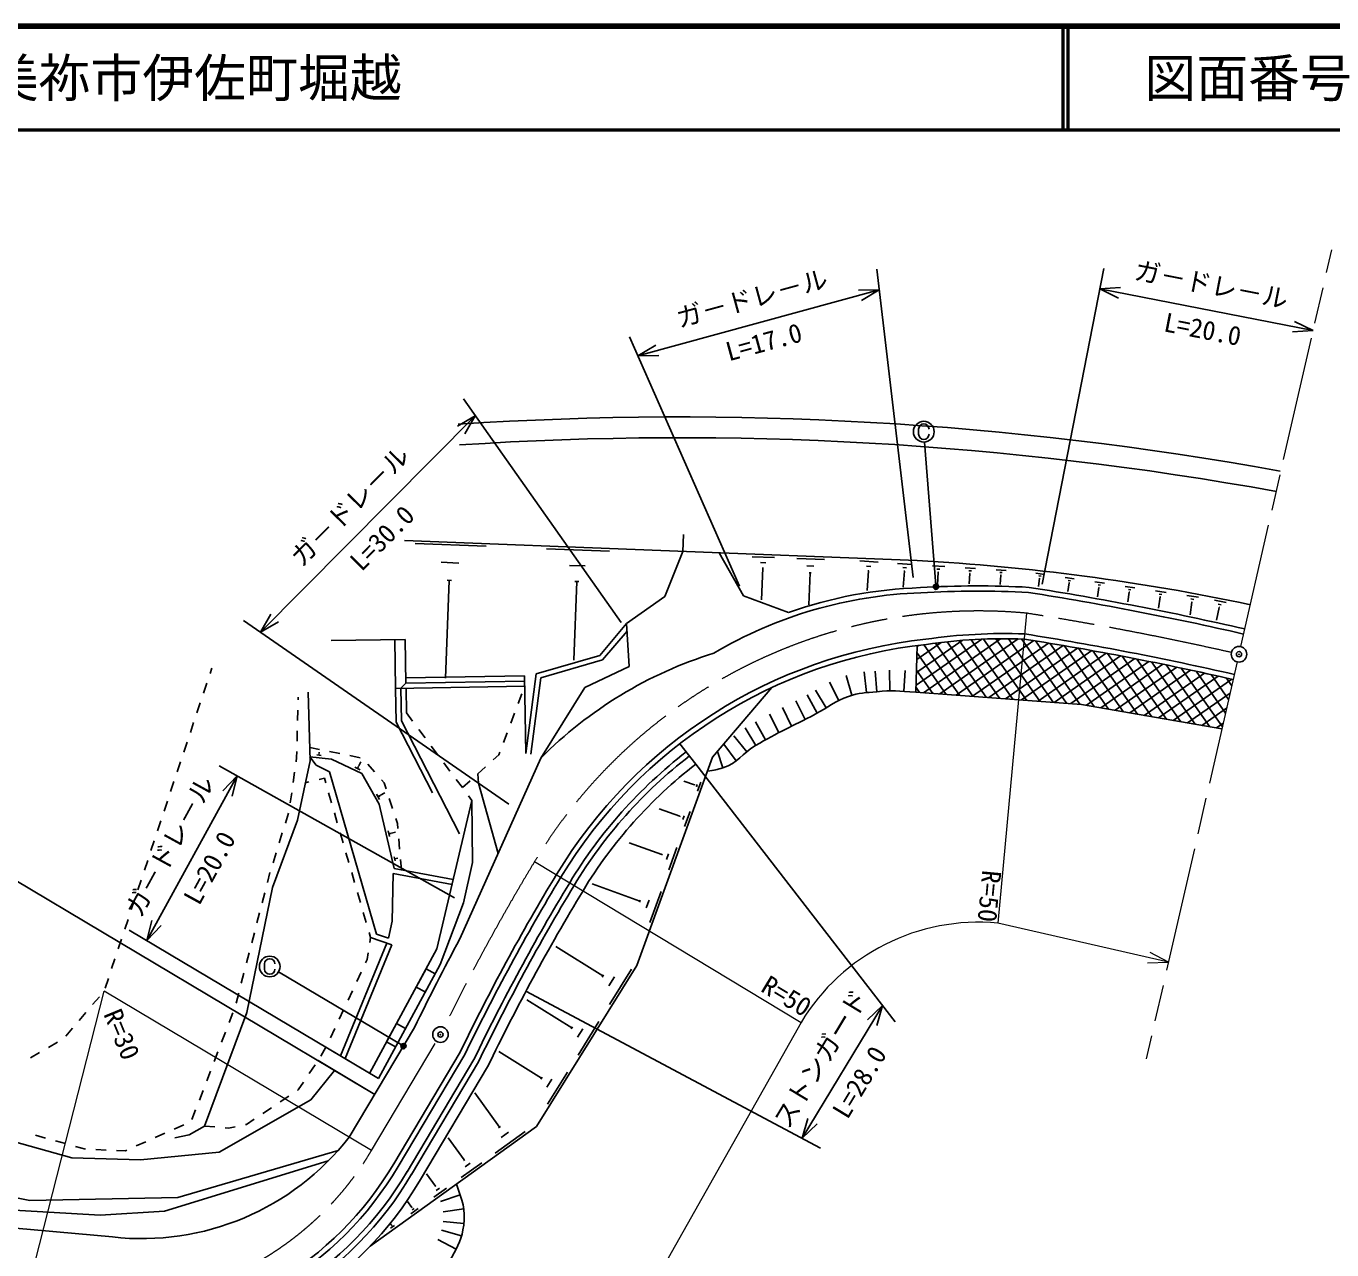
# Model space of a CAD drawing. Units: millimetres, scale not verified. Extents: x 40000 to 680000, y 20000 to 380000.
# Drawn here: x 408826 to 534697, y 262034 to 380000 of the extents above; entities that cross this region are included whole.
import ezdxf
from ezdxf.enums import TextEntityAlignment as Align

# ---------------------------------------------------------------- set-up
doc = ezdxf.new("R2010")
doc.units = ezdxf.units.MM
doc.header["$LTSCALE"] = 1000
doc.header["$PDMODE"] = 32
doc.header["$PDSIZE"] = 500
doc.linetypes.add('CHAIN', pattern=[18.5, 12, -1.5, 3.5, -1.5])
for name, color, linetype, lineweight in [('M-BGD', 7, 'Continuous', 25), ('M-BMK', 2, 'CHAIN', 13), ('M-BMK-SRVR', 3, 'Continuous', 25), ('M-STR-HTXT', 7, 'Continuous', 13), ('M-STR-STRC', 7, 'Continuous', 25), ('M-TTL', 2, 'Continuous', 140), ('M-TTL-LINE', 7, 'Continuous', 50)]:
    doc.layers.add(name, color=color, linetype=linetype, lineweight=lineweight)
doc.layers.add('M-OTRS', color=6, linetype='Continuous')
doc.layers.add('M-TTL-TXT', color=7, linetype='Continuous')
doc.styles.add('@ＭＳ ゴシック', font='')
doc.styles.add('ＭＳ ゴシック', font='')
doc.styles.get('@ＭＳ ゴシック').set_extended_font_data('@MS Gothic')
doc.styles.get('ＭＳ ゴシック').set_extended_font_data('MS Gothic')

msp = doc.modelspace()

# ---------------------------------------------------------------- linework, layer by layer
at = {"layer": 'M-BGD'}
for p, q in [((494727, 328478), (445292, 330414)), ((446330, 330123), (453166, 329855)), ((472123, 329363), (472186, 330981)), ((458992, 329627), (465068, 329389)), ((472123, 329363), (470385, 325011)), ((477987, 325091), (475620, 329226)), ((478824, 328851), (480956, 328767)), ((483130, 328682), (485783, 328578)), ((448827, 328313), (450536, 328246)), ((461211, 328019), (462730, 327959)), ((479603, 328286), (480136, 328266)), ((479849, 327743), (479729, 324694)), ((479782, 327746), (479915, 327740)), ((484099, 327980), (484762, 327954)), ((484404, 327304), (484283, 324208)), ((484322, 327307), (484487, 327300)), ((489182, 328442), (490967, 328327)), ((489822, 327952), (490269, 327924)), ((490017, 327492), (489894, 325596)), ((489961, 327495), (490072, 327488)), ((492821, 328207), (494241, 328115)), ((493331, 327818), (493686, 327795)), ((493485, 327451), (493386, 325918)), ((493441, 327454), (493530, 327448)), ((496188, 327989), (497377, 327913)), ((496615, 327663), (496912, 327644)), ((496744, 327357), (496666, 326154)), ((496707, 327359), (496781, 327354)), ((499332, 327786), (500355, 327720)), ((499699, 327506), (499955, 327489)), ((502338, 327592), (503286, 327531)), ((502678, 327332), (502915, 327317)), ((449614, 326571), (449246, 317155)), ((449401, 326579), (449828, 326563)), ((461911, 326470), (461614, 318866)), ((461721, 326477), (462101, 326463)), ((499810, 327242), (499745, 326231)), ((499778, 327244), (499842, 327239)), ((502781, 327088), (502723, 326189)), ((502752, 327090), (502811, 327086)), ((506165, 327253), (507005, 327130)), ((506523, 326771), (506410, 325995)), ((506449, 326997), (506659, 326966)), ((506497, 326775), (506550, 326768)), ((508989, 326840), (509868, 326711)), ((509365, 326336), (509243, 325500)), ((509287, 326572), (509507, 326540)), ((509337, 326340), (509392, 326332)), ((511854, 326421), (512773, 326287)), ((512165, 326141), (512394, 326108)), ((470385, 325011), (466711, 322409)), ((482321, 323475), (477987, 325091)), ((512246, 325895), (512115, 324998)), ((512217, 325899), (512275, 325891)), ((514758, 325997), (515718, 325857)), ((515168, 325447), (515028, 324489)), ((515083, 325705), (515323, 325670)), ((515138, 325452), (515198, 325443)), ((517703, 325567), (518731, 325417)), ((518142, 324978), (517984, 323899)), ((518051, 325254), (518308, 325216)), ((518110, 324983), (518174, 324973)), ((520726, 325125), (521848, 324961)), ((521106, 324783), (521386, 324742)), ((521205, 324482), (521026, 323257)), ((521170, 324487), (521240, 324477)), ((523366, 324659), (524517, 324427)), ((523826, 323967), (523575, 322725)), ((523740, 324284), (524028, 324226)), ((523790, 323975), (523862, 323960)), ((466711, 322409), (464118, 319344)), ((466711, 322409), (466966, 318276)), ((466756, 321687), (464402, 318906)), ((445374, 320874), (438220, 320761)), ((444449, 316163), (444374, 320859)), ((445441, 316679), (445374, 320874)), ((494706, 320295), (494601, 315801)), ((494616, 316456), (500948, 320901)), ((494645, 317698), (499044, 320786)), ((494674, 318940), (497020, 320587)), ((494703, 320182), (494878, 320305)), ((495346, 315746), (502752, 320945)), ((498801, 315491), (495400, 320336)), ((500090, 315395), (496491, 320522)), ((496920, 315630), (504471, 320930)), ((501379, 315300), (497620, 320654)), ((498495, 315513), (505973, 320763)), ((502667, 315205), (498765, 320763)), ((503956, 315109), (499928, 320848)), ((500069, 315397), (507384, 320532)), ((505245, 315014), (501108, 320907)), ((501644, 315280), (508788, 320295)), ((506533, 314919), (502306, 320940)), ((503219, 315164), (510183, 320053)), ((507822, 314823), (503525, 320945)), ((509111, 314728), (504763, 320922)), ((504793, 315047), (511571, 319806)), ((510400, 314633), (506112, 320740)), ((511780, 314407), (507493, 320514)), ((513173, 314163), (508879, 320279)), ((514566, 313919), (510271, 320038)), ((515959, 313675), (511668, 319788)), ((464118, 319344), (457981, 317567)), ((464402, 318906), (458435, 317178)), ((497513, 315586), (494690, 319607)), ((506368, 314931), (512952, 319553)), ((507942, 314815), (514324, 319295)), ((509517, 314698), (515690, 319031)), ((511030, 314538), (517048, 318763)), ((512423, 314294), (518398, 318489)), ((517352, 313431), (513070, 319531)), ((518745, 313187), (514478, 319265)), ((520138, 312943), (515892, 318992)), ((521531, 312699), (517312, 318710)), ((445433, 317179), (456881, 317361)), ((456881, 317361), (456999, 309897)), ((457981, 317567), (456999, 309897)), ((466966, 318276), (462697, 316244)), ((488425, 315494), (487865, 317414)), ((489821, 315752), (489620, 317742)), ((490843, 315842), (490665, 317834)), ((492094, 315920), (492059, 317920)), ((493430, 315880), (493551, 317876)), ((496224, 315681), (494650, 317922)), ((513816, 314050), (519742, 318210)), ((515209, 313806), (521078, 317927)), ((516602, 313562), (522408, 317638)), ((517995, 313319), (523730, 317345)), ((522924, 312455), (518738, 318419)), ((524140, 312464), (520169, 318120)), ((524441, 313775), (521607, 317813)), ((524742, 315087), (523051, 317496)), ((425922, 315710), (426238, 316659)), ((444449, 316163), (456896, 316361)), ((444449, 316163), (444501, 312917)), ((445441, 316679), (444948, 316171)), ((444949, 316171), (444999, 313042)), ((445441, 316679), (456889, 316861)), ((445449, 316179), (445487, 313793)), ((458435, 317178), (457495, 309834)), ((462697, 316244), (458429, 309421)), ((480724, 316247), (474998, 309529)), ((485963, 314292), (484917, 315997)), ((487156, 314987), (486259, 316774)), ((494935, 315776), (494611, 316238)), ((519388, 313075), (525046, 317047)), ((525043, 316399), (524501, 317171)), ((425289, 313813), (425606, 314762)), ((435036, 315070), (435042, 315302)), ((436195, 309188), (436018, 315806)), ((456261, 314691), (456617, 315625)), ((483923, 313167), (483017, 314950)), ((485091, 313777), (484118, 315524)), ((494601, 315801), (510554, 314621)), ((520781, 312831), (524886, 315712)), ((434989, 313071), (435013, 314071)), ((445487, 313793), (446086, 312992)), ((455551, 312821), (455906, 313756)), ((481388, 311898), (480472, 313676)), ((482618, 312516), (481730, 314308)), ((510554, 314621), (524091, 312251)), ((522174, 312587), (524551, 314256)), ((424657, 311916), (424973, 312864)), ((444501, 312917), (448008, 306082)), ((444999, 313042), (450600, 302128)), ((446686, 312192), (447286, 311392)), ((479160, 310656), (478133, 312372)), ((480106, 311208), (479124, 312951)), ((523567, 312343), (524217, 312800)), ((424025, 310018), (424341, 310967)), ((434942, 311071), (434965, 312071)), ((454840, 310952), (455195, 311886)), ((478312, 310050), (477049, 311600)), ((434905, 309513), (434918, 310072)), ((437105, 310266), (436161, 310455)), ((437253, 309701), (436866, 309742)), ((437118, 309813), (437021, 309823)), ((437092, 309913), (437068, 309916)), ((437080, 309914), (437090, 310015)), ((439066, 309873), (438086, 310069)), ((441027, 309480), (440047, 309676)), ((447885, 310592), (448485, 309791)), ((453849, 309273), (454387, 309760)), ((454387, 309760), (454485, 310017)), ((471847, 310831), (473377, 308853)), ((476001, 308514), (475463, 310074)), ((477277, 309179), (476085, 310785)), ((423392, 308121), (423708, 309070)), ((434844, 309076), (434905, 309513)), ((436195, 309188), (434973, 303470)), ((436185, 309562), (438268, 309343)), ((436775, 308767), (436185, 309562)), ((438072, 308125), (436775, 308767)), ((438268, 309343), (441202, 307953)), ((441023, 308314), (440519, 308553)), ((440894, 308530), (440768, 308590)), ((440906, 308679), (440875, 308693)), ((440890, 308686), (441080, 309087)), ((442423, 308106), (441762, 308857)), ((449084, 308991), (449684, 308191)), ((458429, 309421), (450636, 292006)), ((452366, 307932), (453108, 308603)), ((474998, 309529), (467694, 289434)), ((422760, 306224), (423076, 307172)), ((434568, 307095), (434706, 308086)), ((436088, 307137), (435739, 307054)), ((437581, 307491), (437061, 307367)), ((437711, 307045), (437581, 307491)), ((442605, 292479), (438072, 308125)), ((441202, 307953), (442857, 304997)), ((443340, 307065), (443084, 307356)), ((450283, 307390), (450883, 306590)), ((450883, 306590), (451625, 307261)), ((452419, 307034), (452366, 307932)), ((473262, 306854), (472238, 307226)), ((473862, 307134), (473542, 306254)), ((434293, 305114), (434431, 306105)), ((438268, 305124), (437989, 306084)), ((442888, 305453), (442596, 305974)), ((443012, 305843), (442994, 305876)), ((443003, 305859), (443401, 306082)), ((443529, 306483), (443340, 307065)), ((454325, 300250), (452419, 307034)), ((473272, 306881), (473252, 306826)), ((473522, 306884), (473442, 306664)), ((422127, 304326), (422444, 305275)), ((442909, 305721), (442836, 305852)), ((442857, 304997), (444313, 298798)), ((444146, 304580), (443837, 305531)), ((451805, 305359), (448411, 291046)), ((451483, 305790), (451805, 305359)), ((451840, 299364), (451805, 305359)), ((421495, 302429), (421811, 303377)), ((434973, 303470), (432569, 296972)), ((433822, 303177), (434120, 304132)), ((438824, 303203), (438546, 304163)), ((444613, 303139), (444454, 303629)), ((471841, 303827), (469854, 304549)), ((471858, 303872), (471825, 303782)), ((472268, 303876), (472137, 303515)), ((472827, 304287), (472301, 302841)), ((433226, 301268), (433524, 302222)), ((439381, 301282), (439103, 302242)), ((443848, 301871), (443719, 302421)), ((443937, 302109), (443905, 302247)), ((444063, 302193), (444055, 302228)), ((444059, 302211), (444438, 302300)), ((444655, 302656), (444613, 303139)), ((420863, 300531), (421179, 301480)), ((444828, 300663), (444741, 301660)), ((470109, 300137), (466947, 301286)), ((420230, 298634), (420546, 299583)), ((432630, 299359), (432928, 300313)), ((439938, 299361), (439659, 300321)), ((444398, 299529), (444309, 299910)), ((444460, 299694), (444437, 299790)), ((444546, 299752), (444541, 299776)), ((444543, 299764), (444655, 299791)), ((445000, 298671), (444914, 299667)), ((470133, 300204), (470084, 300070)), ((470740, 300210), (470546, 299676)), ((471566, 300817), (470789, 298680)), ((432082, 297436), (432333, 298404)), ((440494, 297440), (440216, 298400)), ((444313, 298798), (450000, 297746)), ((450983, 295492), (451840, 299364)), ((419598, 296737), (419914, 297685)), ((444222, 298306), (444123, 293732)), ((444222, 298306), (449884, 297259)), ((467997, 295639), (463403, 297309)), ((432569, 296972), (430093, 284931)), ((431580, 295500), (431831, 296468)), ((441051, 295519), (440773, 296479)), ((470028, 296587), (468945, 293607)), ((418965, 294839), (419282, 295788)), ((441608, 293598), (441330, 294558)), ((448731, 289536), (450983, 295492)), ((468030, 295732), (467963, 295546)), ((468877, 295741), (468606, 294995)), ((418333, 292942), (418649, 293891)), ((431078, 293564), (431329, 294532)), ((444123, 293732), (443762, 292069)), ((430576, 291628), (430827, 292596)), ((442025, 292160), (441886, 292637)), ((441950, 291663), (442025, 292160)), ((444067, 291431), (442023, 292155)), ((443762, 292069), (442605, 292479)), ((417700, 291045), (418017, 291993)), ((443595, 291598), (439142, 280730)), ((444067, 291431), (439576, 280471)), ((448411, 291046), (441913, 279032)), ((464432, 288443), (459882, 291279)), ((417068, 289147), (417384, 290096)), ((430074, 289692), (430325, 290660)), ((441553, 289715), (441704, 290039)), ((441704, 290039), (441800, 290674)), ((448731, 289536), (442793, 278556)), ((429572, 287756), (429823, 288724)), ((440704, 287904), (441128, 288809)), ((447376, 289132), (446424, 287373)), ((448255, 288656), (447376, 289132)), ((467694, 289434), (458020, 273916)), ((464497, 288549), (464366, 288337)), ((465542, 288339), (465014, 287492)), ((467179, 289080), (465069, 285696)), ((416436, 287250), (416752, 288198)), ((439855, 286093), (440280, 286998)), ((446424, 287373), (447304, 286897)), ((415237, 285672), (415887, 286432)), ((429070, 285820), (429321, 286788)), ((461421, 283442), (457098, 286137)), ((413939, 284151), (414588, 284912)), ((430093, 284931), (426016, 273971)), ((428393, 283940), (428751, 284874)), ((439007, 284282), (439431, 285187)), ((412640, 282630), (413289, 283391)), ((438158, 282471), (438582, 283376)), ((439970, 272896), (446264, 283470)), ((444521, 283854), (443570, 282095)), ((445401, 283379), (444521, 283854)), ((461484, 283543), (461358, 283341)), ((462480, 283342), (461977, 282535)), ((464043, 284050), (462029, 280820)), ((410972, 281553), (411838, 282053)), ((427676, 282073), (428034, 283007)), ((443570, 282095), (444449, 281619)), ((409240, 280553), (410106, 281053)), ((426959, 280206), (427317, 281140)), ((437222, 280706), (437733, 281566)), ((442793, 278556), (437734, 281567)), ((444266, 270338), (450672, 281099)), ((444696, 270083), (451113, 280862)), ((458501, 278592), (454398, 281150)), ((436123, 279036), (436685, 279863)), ((442429, 277027), (436967, 280278)), ((445555, 269572), (451994, 280388)), ((445985, 269316), (452435, 280151)), ((446846, 268807), (453317, 279677)), ((426242, 278339), (426601, 279272)), ((435060, 277470), (435562, 278209)), ((438547, 279338), (436257, 276506)), ((458561, 278688), (458441, 278495)), ((459511, 278497), (459031, 277726)), ((461002, 279172), (459081, 276091)), ((425525, 276472), (425884, 277405)), ((434971, 277410), (435060, 277470)), ((454458, 273856), (452083, 277158)), ((436257, 276506), (427422, 271438)), ((431649, 275182), (432480, 275739)), ((433310, 276296), (434141, 276853)), ((424809, 274605), (425167, 275538)), ((430076, 274127), (430818, 274625)), ((421272, 272870), (422186, 273275)), ((423100, 273680), (424014, 274086)), ((426016, 273971), (424546, 273113)), ((426016, 273971), (427012, 273883)), ((428008, 273796), (428335, 273767)), ((428335, 273767), (428993, 273903)), ((429972, 274106), (430076, 274127)), ((458020, 273916), (441993, 262392)), ((456943, 273450), (454051, 271371)), ((454548, 273921), (454367, 273791)), ((455339, 273393), (454616, 272873)), ((413226, 270919), (406795, 272705)), ((409729, 273082), (410692, 272812)), ((411655, 272543), (412618, 272274)), ((413581, 272005), (414544, 271736)), ((419443, 272059), (420357, 272465)), ((424546, 273113), (423161, 272824)), ((451042, 270707), (449510, 272838)), ((419853, 270724), (413226, 270919)), ((415543, 271697), (416543, 271661)), ((417542, 271625), (418395, 271595)), ((418395, 271595), (418529, 271654)), ((427422, 271438), (419853, 270724)), ((423444, 267088), (438910, 271623)), ((451104, 270751), (450980, 270663)), ((422171, 265774), (437955, 270606)), ((452742, 270429), (450764, 269007)), ((451645, 270390), (451150, 270035)), ((397500, 269099), (409173, 266794)), ((448289, 268168), (447436, 269355)), ((448327, 268196), (448250, 268141)), ((409173, 266794), (423444, 267088)), ((449356, 267994), (448114, 267101)), ((448667, 267970), (448357, 267747)), ((450668, 267330), (448772, 266692)), ((399518, 266337), (415977, 265384)), ((415977, 265384), (422171, 265774)), ((446008, 266132), (445603, 266695)), ((446625, 266031), (445907, 265515)), ((446031, 266148), (445986, 266116)), ((446227, 266017), (446047, 265888)), ((451017, 266004), (449038, 265709)), ((417142, 263277), (399469, 264891)), ((444016, 264438), (443944, 264538)), ((444337, 264386), (443963, 264117)), ((444027, 264447), (444004, 264430)), ((444130, 264378), (444036, 264311)), ((451029, 264570), (449040, 264773)), ((450802, 263388), (448877, 263931)), ((450277, 262100), (448502, 263023))]:
    msp.add_line(p, q, dxfattribs=at)
for centre, radius, start, end in [((471818, 18636), 323690, 79.69891, 93.78301), ((471818, 18636), 321690, 79.69891, 93.78301), ((483795, 123077), 205692, 77.92133, 86.9534), ((500521, 237406), 88634, 86.77801, 93.54639), ((496411, 283634), 41759, 91.85105, 120.67498), ((496411, 283634), 42259, 91.86112, 109.47633), ((500521, 237406), 88134, 86.79414, 93.55118), ((458654, 27050), 302000, 77.07757, 81.08598), ((458654, 27050), 302500, 77.07757, 81.09069), ((503142, 268691), 52756, 87.89614, 98.28088), ((458654, 27050), 298000, 77.07757, 81.03746), ((500642, 273621), 47550, 96.15453, 148.86648), ((500642, 273621), 47050, 96.14323, 148.86648), ((503142, 268691), 52256, 87.92893, 98.29105), ((458654, 27050), 297500, 77.07757, 81.03168), ((487104, 280999), 40374, 107.28641, 135.25442), ((500642, 273621), 46050, 127.73453, 148.86648), ((500642, 273621), 45550, 127.73453, 148.86648), ((500642, 273621), 44550, 127.73453, 148.86648), ((637827, 190756), 207819, 148.86648, 154.23276), ((637827, 190756), 207319, 148.86648, 154.23878), ((637827, 190756), 206319, 148.86648, 154.2509), ((637827, 190756), 205819, 148.86648, 154.25699), ((637827, 190756), 204819, 148.86648, 154.26925), ((637827, 190756), 212819, 151.59135, 154.17366), ((419969, 288464), 25346, 263.59679, 322.10439), ((416250, 286910), 32550, 272.02947, 329.39517), ((416250, 286910), 33050, 272.0979, 329.39396), ((416250, 286910), 34050, 274.2871, 329.39396), ((416250, 286910), 34550, 274.31035, 329.39396), ((416250, 286910), 35550, 274.35537, 329.38827)]:
    msp.add_arc(centre, radius, start, end, dxfattribs=at)
for points, knots in [([(494601, 315801), (492867, 315916), (492304, 315983), (490843, 315842), (489768, 315737), (489134, 315750), (488114, 315393), (486770, 314922), (486157, 314340), (484899, 313673), (482654, 312483), (481316, 311959), (479141, 310645), (477872, 309879), (477415, 308960), (476001, 308514), (475432, 308334), (475173, 308249), (474509, 308183)], [0, 0, 0, 0, 1, 1, 1, 2, 2, 2, 3, 3, 3, 4, 4, 4, 5, 5, 5, 6, 6, 6, 6]), ([(450300, 268366), (450866, 266776), (451225, 265959), (451008, 264401), (450832, 263137), (450500, 262444), (449851, 261345), (448799, 259560), (447791, 258853), (446423, 257297), (444765, 255410), (443821, 254365), (442087, 252547), (440905, 251310), (439951, 250864), (438989, 249450), (438258, 248376), (438578, 247204), (437502, 246476), (436600, 245866), (435823, 246138), (434735, 246145), (433071, 246157), (432177, 246601), (430522, 246765), (428143, 247000), (426769, 246672), (424409, 247054), (423149, 247258), (422678, 247338), (421210, 247725)], [0, 0, 0, 0, 1, 1, 1, 2, 2, 2, 3, 3, 3, 4, 4, 4, 5, 5, 5, 6, 6, 6, 7, 7, 7, 8, 8, 8, 9, 9, 9, 10, 10, 10, 10])]:
    msp.add_open_spline(points, degree=3, knots=knots, dxfattribs=at)
at = {"layer": 'M-BMK'}
for p, q in [((525911, 320183), (534689, 358439)), ((525576, 318721), (516798, 280465)), ((442118, 271618), (448384, 282144))]:
    msp.add_line(p, q, dxfattribs=at)
for centre, radius, start, end in [((500642, 273621), 50000, 84.69567, 148.86648), ((458654, 27050), 300000, 77.22081, 81.06188), ((637827, 190756), 210269, 148.86648, 153.83929), ((427266, 329846), 74253, 227.54204, 255.70627), ((416340, 286963), 30000, 255.70627, 329.23503)]:
    msp.add_arc(centre, radius, start, end, dxfattribs=at)
at = {"layer": 'M-BMK-SRVR'}
for centre in [(525744, 319452), (448768, 282788)]:
    msp.add_circle(centre, 750, dxfattribs=at)
for p in [(525744, 319452), (525744, 319452), (448768, 282788)]:
    msp.add_point(p, dxfattribs=at)
at = {"layer": 'M-OTRS'}
msp.add_point((525744, 319452), dxfattribs=at)
at = {"layer": 'M-STR-HTXT'}
for p, q in [((505264, 323407), (502491, 293535)), ((457844, 299473), (483523, 283962)), ((518932, 289763), (502491, 293535)), ((516933, 289691), (518932, 289763)), ((518932, 289763), (517165, 290700)), ((408933, 257892), (416340, 286963)), ((442118, 271618), (416340, 286963)), ((483523, 283962), (467896, 256272))]:
    msp.add_line(p, q, dxfattribs=at)
msp.add_arc((500642, 273621), 20000, 84.69567, 148.86648, dxfattribs=at)
at = {"layer": 'M-STR-STRC'}
for p, q in [((494348, 326841), (490833, 356556)), ((506774, 326204), (512703, 356631)), ((467803, 348227), (491068, 354570)), ((491068, 354570), (489068, 354561)), ((489340, 353563), (491068, 354570)), ((514316, 354807), (512321, 354668)), ((512321, 354668), (532903, 350657)), ((512321, 354668), (514118, 353791)), ((532903, 350657), (531106, 351535)), ((477584, 326006), (466997, 350057)), ((530908, 350519), (532903, 350657)), ((469531, 349234), (467803, 348227)), ((467803, 348227), (469803, 348235)), ((466179, 322505), (450974, 344073)), ((452126, 342439), (431432, 321575)), ((452126, 342439), (450398, 341432)), ((451133, 340703), (452126, 342439)), ((494862, 341154), (494862, 340654)), ((496524, 326100), (495440, 339908)), ((455369, 304990), (429788, 322714)), ((432425, 323312), (431432, 321575)), ((431432, 321575), (433160, 322582)), ((426554, 317608), (426718, 318099)), ((441570, 277539), (378707, 314960)), ((450111, 295981), (427430, 308695)), ((473377, 308853), (492598, 284015)), ((420472, 291843), (429175, 307717)), ((429175, 307717), (427792, 306272)), ((428700, 305774), (429175, 307717)), ((420947, 293786), (420472, 291843)), ((420472, 291843), (421855, 293288)), ((441933, 279068), (418754, 292866)), ((431809, 289601), (431809, 289101)), ((445069, 281755), (433168, 288839)), ((457008, 286961), (485405, 271852)), ((483640, 272792), (491374, 285597)), ((491374, 285597), (489932, 284211)), ((490819, 283676), (491374, 285597)), ((484195, 274713), (483640, 272792)), ((483640, 272792), (485081, 274178))]:
    msp.add_line(p, q, dxfattribs=at)
for centre, radius in [((495362, 340904), 1000), ((496535, 325950), 150), ((496535, 325950), 120), ((496535, 325950), 90), ((496535, 325950), 60), ((496535, 325950), 30), ((432309, 289351), 1000), ((445198, 281678), 150), ((445198, 281678), 120), ((445198, 281678), 90), ((445198, 281678), 60), ((445198, 281678), 30)]:
    msp.add_circle(centre, radius, dxfattribs=at)
for centre, start, end in [((495362, 341154), 0, 180), ((495362, 340654), 180, 0), ((432309, 289601), 0, 180), ((432309, 289101), 180, 0)]:
    msp.add_arc(centre, 500, start, end, dxfattribs=at)
for p in [(496535, 325950), (445198, 281678)]:
    msp.add_point(p, dxfattribs=at)
at = {"layer": 'M-TTL'}
msp.add_line((680000, 380000), (40000, 380000), dxfattribs=at)
at = {"layer": 'M-TTL-LINE'}
for p, q in [((508747, 380000), (508747, 370000)), ((509247, 380000), (509247, 370000)), ((40000, 370000), (680000, 370000))]:
    msp.add_line(p, q, dxfattribs=at)

# ---------------------------------------------------------------- texts
at = {"layer": 'M-STR-HTXT', "style": 'ＭＳ ゴシック'}
for rotation, p in [(264.696, (500464, 298745)), (328.866, (479243, 286547))]:
    msp.add_text('R=50', height=1833, rotation=rotation, dxfattribs=at).set_placement(p, align=Align.BOTTOM_LEFT)
msp.add_text('R=30', height=1833, rotation=292.471, dxfattribs=at).set_placement((417105, 285115), align=Align.MIDDLE_LEFT)
at = {"layer": 'M-STR-STRC', "style": 'ＭＳ ゴシック'}
for s, rotation, p in [('ガ－ドレ－ル', 15.251, (479172, 352363)), ('ガ－ドレ－ル', 348.973, (522803, 353644)), ('ガ－ドレ－ル', 45.233, (441069, 332711)), ('ガ－ドレ－ル', 61.268, (423947, 300261)), ('ストンガード', 58.866, (486651, 279711))]:
    msp.add_text(s, height=1833, rotation=rotation, dxfattribs=at).set_placement(p, align=Align.BOTTOM_CENTER)
at = {"layer": 'M-STR-STRC', "style": '@ＭＳ ゴシック'}
for s, rotation, p in [('L=17.0', 15.251, (479699, 350434)), ('L=20.0', 348.973, (522421, 351681)), ('L=30.0', 45.233, (442489, 331303)), ('L=20.0', 61.268, (425700, 299300)), ('L=28.0', 58.866, (488363, 278677))]:
    msp.add_text(s, height=1833, rotation=rotation, dxfattribs=at).set_placement(p, align=Align.TOP_CENTER)
at = {"layer": 'M-TTL-TXT', "style": 'ＭＳ ゴシック'}
msp.add_text('美祢市伊佐町堀越', height=3666, dxfattribs=at).set_placement((405024, 375000), align=Align.MIDDLE_LEFT)
msp.add_text('図面番号', height=3666, dxfattribs=at).set_placement((526622, 375000), align=Align.MIDDLE_CENTER)

doc.saveas('drawing.dxf')
